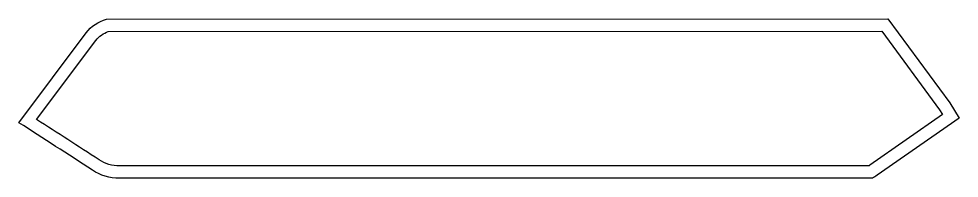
# Model space of a CAD drawing. Header units: millimetres. Extents: x -12 to 11, y 6.5 to 10.4.
import ezdxf

# ---------------------------------------------------------------- set-up
doc = ezdxf.new("R2010")
doc.units = ezdxf.units.MM
doc.layers.get('0').update_dxf_attribs({"linetype": 'CONTINUOUS'})

msp = doc.modelspace()

# ---------------------------------------------------------------- linework, layer by layer
for points in [[(-10.312, 10.071, -0.1716), (-9.812, 10.404), (9.225, 10.416), (10.733, 8.364), (10.961, 7.997), (8.959, 6.6, -0.02689), (8.846, 6.53), (-9.5, 6.53, -0.145517), (-10.158, 6.725, 0.002468), (-11.951, 7.883)], [(-9.5, 6.83, -0.145517), (-9.994, 6.977, 0.002095), (-11.517, 7.961), (-10.071, 9.891, -0.157222), (-9.771, 10.104), (9.073, 10.116), (10.484, 8.196), (10.556, 8.08), (8.787, 6.846, -0.007674), (8.764, 6.83)]]:
    msp.add_lwpolyline(points, format="xyb", close=True)

doc.saveas('drawing.dxf')
